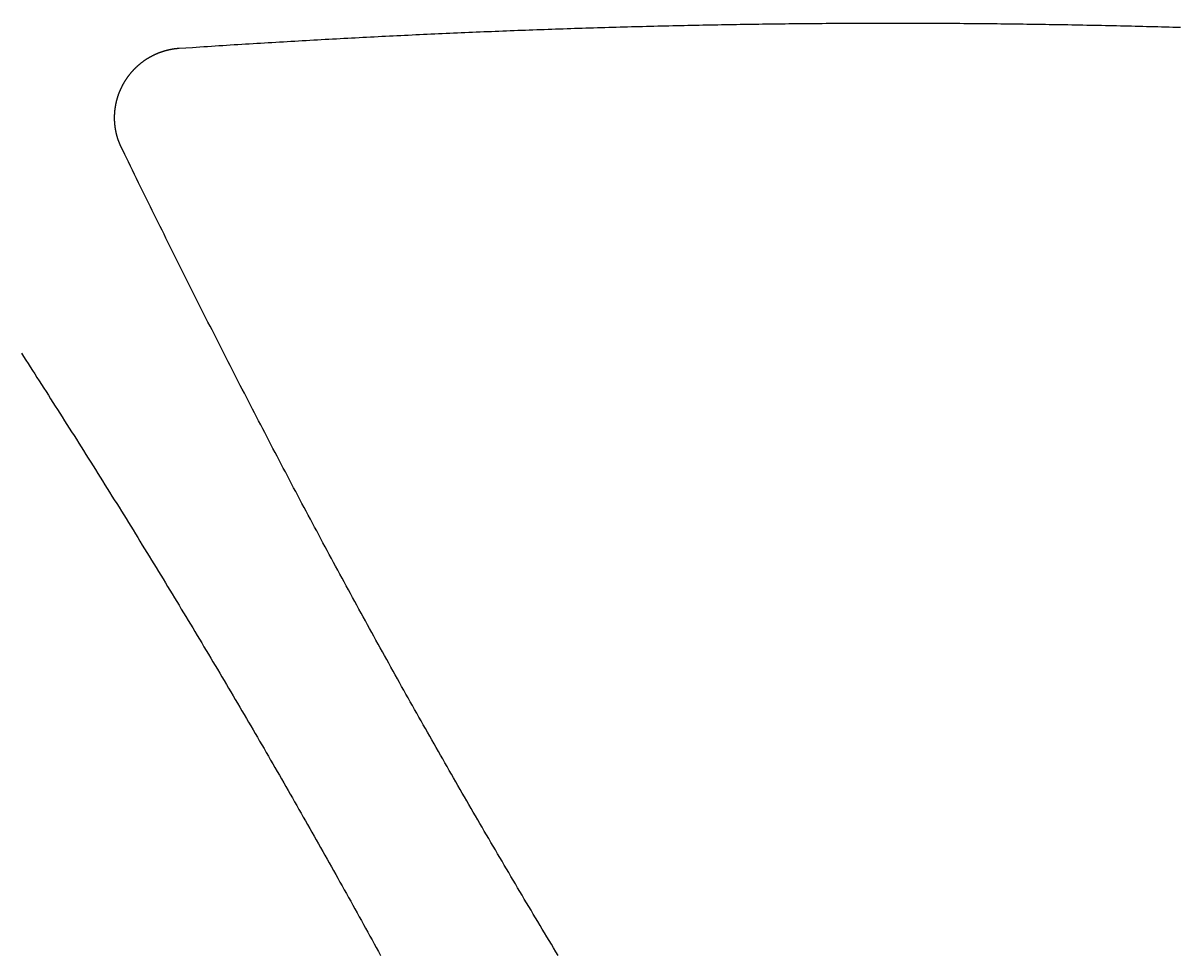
# Model space of a CAD drawing. Extents: x -3 to 136, y 0 to 121.
# Drawn here: x 53.04 to 70.66, y 14.79 to 29 of the extents above; entities that cross this region are included whole.
import ezdxf

# ---------------------------------------------------------------- set-up
doc = ezdxf.new("R2010")
doc.units = 0
doc.layers.get('0').update_dxf_attribs({"linetype": 'CONTINUOUS'})

msp = doc.modelspace()

# ---------------------------------------------------------------- linework, layer by layer
for points in [[(55.4218, 28.618, 0), (55.6245, 28.6313, 0), (55.6827, 28.6352, 0), (55.7407, 28.6389, 0), (55.7985, 28.6427, 0), (55.8562, 28.6464, 0), (55.9139, 28.6501, 0), (55.9717, 28.6538, 0), (56.0297, 28.6575, 0), (56.0876, 28.6612, 0), (56.1455, 28.6649, 0), (56.2034, 28.6685, 0), (56.2613, 28.6722, 0), (56.3191, 28.6758, 0), (56.377, 28.6794, 0), (56.4348, 28.6829, 0), (56.4926, 28.6865, 0), (56.5505, 28.69, 0), (56.6083, 28.6935, 0), (56.6661, 28.697, 0), (56.7239, 28.7005, 0), (56.7817, 28.704, 0), (56.8394, 28.7075, 0), (56.8972, 28.7109, 0), (56.9551, 28.7143, 0), (57.0129, 28.7177, 0), (57.0707, 28.7211, 0), (57.1285, 28.7244, 0), (57.1864, 28.7278, 0), (57.2442, 28.7311, 0), (57.3021, 28.7344, 0), (57.3599, 28.7377, 0), (57.4178, 28.741, 0), (57.4756, 28.7443, 0), (57.5335, 28.7475, 0), (57.5913, 28.7507, 0), (57.6491, 28.7539, 0), (57.7069, 28.7571, 0), (57.7647, 28.7603, 0), (57.8225, 28.7634, 0), (57.8802, 28.7665, 0), (57.938, 28.7696, 0), (57.9957, 28.7727, 0), (58.0535, 28.7758, 0), (58.1112, 28.7789, 0), (58.1689, 28.7819, 0), (58.2267, 28.7849, 0), (58.2844, 28.7879, 0), (58.3421, 28.7909, 0), (58.3998, 28.7938, 0), (58.4575, 28.7967, 0), (58.5152, 28.7996, 0), (58.5728, 28.8025, 0), (58.6305, 28.8054, 0), (58.6882, 28.8083, 0), (58.7459, 28.8111, 0), (58.8035, 28.8139, 0), (58.8612, 28.8167, 0), (58.9188, 28.8195, 0), (58.9765, 28.8223, 0), (59.0341, 28.825, 0), (59.0918, 28.8277, 0), (59.1494, 28.8304, 0), (59.2071, 28.8331, 0), (59.2647, 28.8357, 0), (59.3224, 28.8384, 0), (59.38, 28.841, 0), (59.4377, 28.8436, 0), (59.4953, 28.8462, 0), (59.553, 28.8487, 0), (59.6106, 28.8513, 0), (59.6683, 28.8538, 0), (59.7259, 28.8563, 0), (59.7836, 28.8588, 0), (59.8412, 28.8612, 0), (59.8989, 28.8637, 0), (59.9565, 28.8661, 0), (60.0142, 28.8685, 0), (60.0719, 28.8709, 0), (60.1296, 28.8732, 0), (60.1872, 28.8756, 0), (60.2449, 28.8779, 0), (60.3026, 28.8802, 0), (60.3603, 28.8824, 0), (60.418, 28.8847, 0), (60.4757, 28.8869, 0), (60.5334, 28.8891, 0), (60.5911, 28.8913, 0), (60.6489, 28.8935, 0), (60.7066, 28.8957, 0), (60.7643, 28.8978, 0), (60.8221, 28.8999, 0), (60.8798, 28.902, 0), (60.9376, 28.9041, 0), (60.9954, 28.9061, 0), (61.0532, 28.9082, 0), (61.111, 28.9102, 0), (61.1688, 28.9122, 0), (61.2266, 28.9141, 0), (61.2844, 28.9161, 0), (61.3423, 28.918, 0), (61.4001, 28.9199, 0), (61.458, 28.9218, 0), (61.5159, 28.9236, 0), (61.5737, 28.9255, 0), (61.6316, 28.9273, 0), (61.6894, 28.9291, 0), (61.7472, 28.9309, 0), (61.8049, 28.9326, 0), (61.8627, 28.9344, 0), (61.9204, 28.9361, 0), (61.9781, 28.9377, 0), (62.0357, 28.9394, 0), (62.0934, 28.941, 0), (62.151, 28.9427, 0), (62.2086, 28.9443, 0), (62.2662, 28.9458, 0), (62.3237, 28.9474, 0), (62.3813, 28.9489, 0), (62.4388, 28.9504, 0), (62.4963, 28.9519, 0), (62.5538, 28.9534, 0), (62.6113, 28.9548, 0), (62.6687, 28.9562, 0), (62.7261, 28.9576, 0), (62.7835, 28.959, 0), (62.8409, 28.9604, 0), (62.8983, 28.9617, 0), (62.9556, 28.963, 0), (63.0129, 28.9643, 0), (63.0703, 28.9656, 0), (63.1276, 28.9668, 0), (63.1848, 28.968, 0), (63.2421, 28.9692, 0), (63.2993, 28.9704, 0), (63.3566, 28.9716, 0), (63.4138, 28.9727, 0), (63.471, 28.9738, 0), (63.5282, 28.9749, 0), (63.5853, 28.976, 0), (63.6425, 28.977, 0), (63.6996, 28.978, 0), (63.7568, 28.979, 0), (63.8139, 28.98, 0), (63.871, 28.981, 0), (63.9281, 28.9819, 0), (63.9851, 28.9828, 0), (64.0422, 28.9837, 0), (64.0992, 28.9846, 0), (64.1563, 28.9854, 0), (64.2133, 28.9863, 0), (64.2703, 28.9871, 0), (64.3273, 28.9878, 0), (64.3843, 28.9886, 0), (64.4412, 28.9893, 0), (64.4982, 28.9901, 0), (64.5552, 28.9907, 0), (64.6121, 28.9914, 0), (64.669, 28.9921, 0), (64.726, 28.9927, 0), (64.7829, 28.9933, 0), (64.8398, 28.9939, 0), (64.8967, 28.9944, 0), (64.9536, 28.995, 0), (65.0105, 28.9955, 0), (65.0673, 28.996, 0), (65.1242, 28.9965, 0), (65.181, 28.9969, 0), (65.2379, 28.9974, 0), (65.2947, 28.9978, 0), (65.3516, 28.9982, 0), (65.4084, 28.9985, 0), (65.4652, 28.9989, 0), (65.522, 28.9992, 0), (65.5789, 28.9995, 0), (65.6357, 28.9998, 0), (65.6925, 29, 0), (65.7493, 29.0002, 0), (65.8061, 29.0005, 0), (65.8628, 29.0006, 0), (65.9196, 29.0008, 0), (65.9764, 29.001, 0), (66.0332, 29.0011, 0), (66.09, 29.0012, 0), (66.1467, 29.0013, 0), (66.2035, 29.0013, 0), (66.2603, 29.0014, 0), (66.317, 29.0014, 0), (66.3738, 29.0014, 0), (66.4306, 29.0013, 0), (66.4873, 29.0013, 0), (66.5441, 29.0012, 0), (66.6008, 29.0011, 0), (66.6576, 29.001, 0), (66.7143, 29.0009, 0), (66.7711, 29.0007, 0), (66.8279, 29.0005, 0), (66.8846, 29.0003, 0), (66.9414, 29.0001, 0), (66.9981, 28.9999, 0), (67.0549, 28.9996, 0), (67.1117, 28.9993, 0), (67.1684, 28.999, 0), (67.2252, 28.9986, 0), (67.282, 28.9983, 0), (67.3387, 28.9979, 0), (67.3955, 28.9975, 0), (67.4523, 28.9971, 0), (67.5091, 28.9967, 0), (67.5659, 28.9962, 0), (67.6227, 28.9957, 0), (67.6794, 28.9952, 0), (67.7362, 28.9947, 0), (67.7931, 28.9941, 0), (67.8499, 28.9935, 0), (67.9067, 28.9929, 0), (67.9635, 28.9923, 0), (68.0203, 28.9917, 0), (68.0772, 28.991, 0), (68.134, 28.9903, 0), (68.1908, 28.9896, 0), (68.2477, 28.9889, 0), (68.3046, 28.9882, 0), (68.3614, 28.9874, 0), (68.4183, 28.9866, 0), (68.4752, 28.9858, 0), (68.5321, 28.985, 0), (68.589, 28.9841, 0), (68.6459, 28.9832, 0), (68.7028, 28.9823, 0), (68.7598, 28.9814, 0), (68.8167, 28.9805, 0), (68.8736, 28.9795, 0), (68.9306, 28.9785, 0), (68.9876, 28.9775, 0), (69.0446, 28.9765, 0), (69.1016, 28.9754, 0), (69.1586, 28.9744, 0), (69.2156, 28.9733, 0), (69.2726, 28.9722, 0), (69.3296, 28.971, 0), (69.3867, 28.9699, 0), (69.4438, 28.9687, 0), (69.5008, 28.9675, 0), (69.5579, 28.9662, 0), (69.615, 28.965, 0), (69.6722, 28.9637, 0), (69.7293, 28.9624, 0), (69.7864, 28.9611, 0), (69.8436, 28.9598, 0), (69.9008, 28.9585, 0), (69.958, 28.9571, 0), (70.0152, 28.9557, 0), (70.0724, 28.9543, 0), (70.1297, 28.9528, 0), (70.1869, 28.9514, 0), (70.2442, 28.9499, 0), (70.3015, 28.9484, 0), (70.3588, 28.9469, 0), (70.4161, 28.9453, 0), (70.4735, 28.9437, 0), (70.5308, 28.9421, 0), (70.5882, 28.9405, 0), (70.6456, 28.9389, 0), (70.703, 28.9372, 0)], [(54.5415, 27.1015, 0), (54.5395, 27.1057, 0), (54.5375, 27.1099, 0), (54.5355, 27.114, 0), (54.5336, 27.1182, 0), (54.5316, 27.1224, 0), (54.5297, 27.1266, 0), (54.5278, 27.1308, 0), (54.5259, 27.1351, 0), (54.524, 27.1393, 0), (54.5222, 27.1435, 0), (54.5203, 27.1478, 0), (54.5185, 27.152, 0), (54.5167, 27.1563, 0), (54.515, 27.1605, 0), (54.5132, 27.1648, 0), (54.5115, 27.1691, 0), (54.5098, 27.1734, 0), (54.5081, 27.1777, 0), (54.5064, 27.182, 0), (54.5047, 27.1863, 0), (54.5031, 27.1906, 0), (54.5015, 27.195, 0), (54.4999, 27.1993, 0), (54.4983, 27.2036, 0), (54.4968, 27.208, 0), (54.4952, 27.2123, 0), (54.4937, 27.2167, 0), (54.4922, 27.2211, 0), (54.4907, 27.2255, 0), (54.4893, 27.2298, 0), (54.4878, 27.2342, 0), (54.4864, 27.2386, 0), (54.485, 27.243, 0), (54.4837, 27.2474, 0), (54.4823, 27.2519, 0), (54.481, 27.2563, 0), (54.4796, 27.2607, 0), (54.4783, 27.2652, 0), (54.4771, 27.2696, 0), (54.4758, 27.274, 0), (54.4746, 27.2785, 0), (54.4733, 27.283, 0), (54.4721, 27.2874, 0), (54.471, 27.2919, 0), (54.4698, 27.2964, 0), (54.4687, 27.3009, 0), (54.4675, 27.3053, 0), (54.4664, 27.3098, 0), (54.4654, 27.3143, 0), (54.4643, 27.3188, 0), (54.4633, 27.3233, 0), (54.4622, 27.3278, 0), (54.4612, 27.3324, 0), (54.4603, 27.3369, 0), (54.4593, 27.3414, 0), (54.4584, 27.3459, 0), (54.4575, 27.3505, 0), (54.4566, 27.355, 0), (54.4557, 27.3595, 0), (54.4548, 27.3641, 0), (54.454, 27.3686, 0), (54.4532, 27.3732, 0), (54.4524, 27.3777, 0), (54.4516, 27.3823, 0), (54.4508, 27.3868, 0), (54.4501, 27.3914, 0), (54.4494, 27.396, 0), (54.4487, 27.4005, 0), (54.448, 27.4051, 0), (54.4474, 27.4097, 0), (54.4467, 27.4142, 0), (54.4461, 27.4188, 0), (54.4455, 27.4234, 0), (54.445, 27.428, 0), (54.4444, 27.4326, 0), (54.4439, 27.4372, 0), (54.4434, 27.4418, 0), (54.4429, 27.4464, 0), (54.4424, 27.451, 0), (54.4419, 27.4556, 0), (54.4415, 27.4602, 0), (54.4411, 27.4648, 0), (54.4407, 27.4694, 0), (54.4403, 27.474, 0), (54.44, 27.4786, 0), (54.4397, 27.4832, 0), (54.4394, 27.4878, 0), (54.4391, 27.4924, 0), (54.4388, 27.497, 0), (54.4386, 27.5017, 0), (54.4383, 27.5063, 0), (54.4381, 27.5109, 0), (54.4379, 27.5155, 0), (54.4378, 27.5202, 0), (54.4376, 27.5248, 0), (54.4375, 27.5294, 0), (54.4374, 27.534, 0), (54.4373, 27.5386, 0), (54.4372, 27.5433, 0), (54.4372, 27.5479, 0), (54.4372, 27.5525, 0), (54.4372, 27.5571, 0), (54.4372, 27.5617, 0), (54.4372, 27.5663, 0), (54.4373, 27.571, 0), (54.4374, 27.5756, 0), (54.4375, 27.5802, 0), (54.4376, 27.5848, 0), (54.4377, 27.5894, 0), (54.4379, 27.594, 0), (54.438, 27.5986, 0), (54.4382, 27.6032, 0), (54.4385, 27.6078, 0), (54.4387, 27.6124, 0), (54.439, 27.6171, 0), (54.4392, 27.6217, 0), (54.4395, 27.6263, 0), (54.4398, 27.6309, 0), (54.4402, 27.6354, 0), (54.4405, 27.64, 0), (54.4409, 27.6446, 0), (54.4413, 27.6492, 0), (54.4417, 27.6538, 0), (54.4422, 27.6584, 0), (54.4426, 27.663, 0), (54.4431, 27.6676, 0), (54.4436, 27.6722, 0), (54.4441, 27.6767, 0), (54.4447, 27.6813, 0), (54.4452, 27.6859, 0), (54.4458, 27.6905, 0), (54.4464, 27.695, 0), (54.447, 27.6996, 0), (54.4477, 27.7042, 0), (54.4483, 27.7087, 0), (54.449, 27.7133, 0), (54.4497, 27.7178, 0), (54.4504, 27.7224, 0), (54.4511, 27.7269, 0), (54.4519, 27.7315, 0), (54.4527, 27.736, 0), (54.4535, 27.7406, 0), (54.4543, 27.7451, 0), (54.4551, 27.7496, 0), (54.456, 27.7542, 0), (54.4568, 27.7587, 0), (54.4577, 27.7632, 0), (54.4586, 27.7677, 0), (54.4596, 27.7722, 0), (54.4605, 27.7767, 0), (54.4615, 27.7813, 0), (54.4625, 27.7858, 0), (54.4635, 27.7903, 0), (54.4645, 27.7947, 0), (54.4656, 27.7992, 0), (54.4666, 27.8037, 0), (54.4677, 27.8082, 0), (54.4688, 27.8127, 0), (54.47, 27.8172, 0), (54.4711, 27.8216, 0), (54.4723, 27.8261, 0), (54.4735, 27.8306, 0), (54.4747, 27.835, 0), (54.4759, 27.8395, 0), (54.4771, 27.8439, 0), (54.4784, 27.8483, 0), (54.4797, 27.8528, 0), (54.481, 27.8572, 0), (54.4823, 27.8616, 0), (54.4836, 27.8661, 0), (54.485, 27.8705, 0), (54.4864, 27.8749, 0), (54.4878, 27.8793, 0), (54.4892, 27.8837, 0), (54.4906, 27.8881, 0), (54.4921, 27.8925, 0), (54.4936, 27.8969, 0), (54.4951, 27.9012, 0), (54.4966, 27.9056, 0), (54.4981, 27.91, 0), (54.4996, 27.9143, 0), (54.5012, 27.9187, 0), (54.5028, 27.923, 0), (54.5044, 27.9274, 0), (54.506, 27.9317, 0), (54.5077, 27.936, 0), (54.5093, 27.9403, 0), (54.511, 27.9446, 0), (54.5127, 27.9489, 0), (54.5144, 27.9532, 0), (54.5162, 27.9575, 0), (54.5179, 27.9618, 0), (54.5197, 27.9661, 0), (54.5215, 27.9703, 0), (54.5233, 27.9746, 0), (54.5251, 27.9788, 0), (54.527, 27.983, 0), (54.5288, 27.9873, 0), (54.5307, 27.9915, 0), (54.5326, 27.9957, 0), (54.5345, 27.9999, 0), (54.5365, 28.0041, 0), (54.5384, 28.0083, 0), (54.5404, 28.0124, 0), (54.5424, 28.0166, 0), (54.5444, 28.0207, 0), (54.5464, 28.0249, 0), (54.5484, 28.029, 0), (54.5505, 28.0332, 0), (54.5526, 28.0373, 0), (54.5547, 28.0414, 0), (54.5568, 28.0455, 0), (54.5589, 28.0496, 0), (54.561, 28.0537, 0), (54.5632, 28.0577, 0), (54.5654, 28.0618, 0), (54.5676, 28.0658, 0), (54.5698, 28.0699, 0), (54.572, 28.0739, 0), (54.5743, 28.0779, 0), (54.5765, 28.082, 0), (54.5788, 28.086, 0), (54.5811, 28.09, 0), (54.5834, 28.0939, 0), (54.5858, 28.0979, 0), (54.5881, 28.1019, 0), (54.5905, 28.1058, 0), (54.5929, 28.1098, 0), (54.5953, 28.1137, 0), (54.5977, 28.1176, 0), (54.6001, 28.1216, 0), (54.6026, 28.1255, 0), (54.6051, 28.1293, 0), (54.6075, 28.1332, 0), (54.61, 28.1371, 0), (54.6126, 28.141, 0), (54.6151, 28.1448, 0), (54.6177, 28.1487, 0), (54.6202, 28.1525, 0), (54.6228, 28.1563, 0), (54.6254, 28.1601, 0), (54.628, 28.1639, 0), (54.6307, 28.1677, 0), (54.6333, 28.1715, 0), (54.636, 28.1752, 0), (54.6387, 28.179, 0), (54.6414, 28.1827, 0), (54.6441, 28.1864, 0), (54.6468, 28.1902, 0), (54.6496, 28.1939, 0), (54.6523, 28.1976, 0), (54.6551, 28.2012, 0), (54.6579, 28.2049, 0), (54.6607, 28.2086, 0), (54.6636, 28.2122, 0), (54.6664, 28.2159, 0), (54.6693, 28.2195, 0), (54.6722, 28.2231, 0), (54.675, 28.2267, 0), (54.678, 28.2303, 0), (54.6809, 28.2339, 0), (54.6838, 28.2374, 0), (54.6868, 28.241, 0), (54.6898, 28.2445, 0), (54.6927, 28.248, 0), (54.6957, 28.2515, 0), (54.6988, 28.255, 0), (54.7018, 28.2585, 0), (54.7049, 28.262, 0), (54.7079, 28.2655, 0), (54.711, 28.2689, 0), (54.7141, 28.2724, 0), (54.7172, 28.2758, 0), (54.7203, 28.2792, 0), (54.7235, 28.2826, 0), (54.7266, 28.286, 0), (54.7298, 28.2894, 0), (54.733, 28.2927, 0), (54.7362, 28.296, 0), (54.7394, 28.2994, 0), (54.7426, 28.3027, 0), (54.7458, 28.306, 0), (54.7491, 28.3093, 0), (54.7524, 28.3125, 0), (54.7556, 28.3158, 0), (54.7589, 28.319, 0), (54.7622, 28.3222, 0), (54.7656, 28.3255, 0), (54.7689, 28.3286, 0), (54.7722, 28.3318, 0), (54.7756, 28.335, 0), (54.779, 28.3381, 0), (54.7824, 28.3413, 0), (54.7857, 28.3444, 0), (54.7892, 28.3475, 0), (54.7926, 28.3506, 0), (54.796, 28.3537, 0), (54.7995, 28.3567, 0), (54.8029, 28.3598, 0), (54.8064, 28.3628, 0), (54.8099, 28.3658, 0), (54.8134, 28.3688, 0), (54.8169, 28.3718, 0), (54.8204, 28.3748, 0), (54.824, 28.3777, 0), (54.8275, 28.3807, 0), (54.8311, 28.3836, 0), (54.8347, 28.3865, 0), (54.8383, 28.3894, 0), (54.8419, 28.3923, 0), (54.8455, 28.3951, 0), (54.8491, 28.398, 0), (54.8528, 28.4008, 0), (54.8564, 28.4036, 0), (54.8601, 28.4064, 0), (54.8637, 28.4092, 0), (54.8674, 28.4119, 0), (54.8711, 28.4147, 0), (54.8748, 28.4174, 0), (54.8786, 28.4201, 0), (54.8823, 28.4228, 0), (54.886, 28.4255, 0), (54.8898, 28.4282, 0), (54.8936, 28.4308, 0), (54.8974, 28.4335, 0), (54.9011, 28.4361, 0), (54.9049, 28.4387, 0), (54.9088, 28.4413, 0), (54.9126, 28.4438, 0), (54.9164, 28.4464, 0), (54.9203, 28.4489, 0), (54.9241, 28.4514, 0), (54.928, 28.454, 0), (54.9319, 28.4564, 0), (54.9358, 28.4589, 0), (54.9397, 28.4614, 0), (54.9436, 28.4638, 0), (54.9475, 28.4662, 0), (54.9515, 28.4686, 0), (54.9554, 28.471, 0), (54.9594, 28.4734, 0), (54.9633, 28.4757, 0), (54.9673, 28.4781, 0), (54.9713, 28.4804, 0), (54.9753, 28.4827, 0), (54.9793, 28.485, 0), (54.9834, 28.4872, 0), (54.9874, 28.4895, 0), (54.9914, 28.4917, 0), (54.9955, 28.4939, 0), (54.9995, 28.4961, 0), (55.0036, 28.4983, 0), (55.0077, 28.5004, 0), (55.0118, 28.5026, 0), (55.0159, 28.5047, 0), (55.02, 28.5068, 0), (55.0241, 28.5089, 0), (55.0283, 28.511, 0), (55.0324, 28.513, 0), (55.0366, 28.5151, 0), (55.0407, 28.5171, 0), (55.0449, 28.5191, 0), (55.0491, 28.5211, 0), (55.0533, 28.523, 0), (55.0575, 28.525, 0), (55.0617, 28.5269, 0), (55.0659, 28.5288, 0), (55.0701, 28.5307, 0), (55.0743, 28.5326, 0), (55.0786, 28.5344, 0), (55.0828, 28.5362, 0), (55.087, 28.5381, 0), (55.0913, 28.5398, 0), (55.0956, 28.5416, 0), (55.0998, 28.5434, 0), (55.1041, 28.5451, 0), (55.1084, 28.5468, 0), (55.1127, 28.5485, 0), (55.117, 28.5502, 0), (55.1213, 28.5519, 0), (55.1256, 28.5535, 0), (55.1299, 28.5551, 0), (55.1342, 28.5567, 0), (55.1386, 28.5583, 0), (55.1429, 28.5599, 0), (55.1472, 28.5614, 0), (55.1516, 28.5629, 0), (55.156, 28.5644, 0), (55.1603, 28.5659, 0), (55.1647, 28.5674, 0), (55.1691, 28.5688, 0), (55.1734, 28.5703, 0), (55.1778, 28.5717, 0), (55.1822, 28.5731, 0), (55.1866, 28.5744, 0), (55.191, 28.5758, 0), (55.1954, 28.5771, 0), (55.1998, 28.5784, 0), (55.2043, 28.5797, 0), (55.2087, 28.581, 0), (55.2131, 28.5822, 0), (55.2176, 28.5835, 0), (55.222, 28.5847, 0), (55.2265, 28.5859, 0), (55.2309, 28.587, 0), (55.2354, 28.5882, 0), (55.2398, 28.5893, 0), (55.2443, 28.5904, 0), (55.2488, 28.5915, 0), (55.2533, 28.5926, 0), (55.2577, 28.5936, 0), (55.2622, 28.5947, 0), (55.2667, 28.5957, 0), (55.2712, 28.5967, 0), (55.2757, 28.5976, 0), (55.2802, 28.5986, 0), (55.2847, 28.5995, 0), (55.2893, 28.6004, 0), (55.2938, 28.6013, 0), (55.2983, 28.6022, 0), (55.3028, 28.603, 0), (55.3074, 28.6039, 0), (55.3119, 28.6047, 0), (55.3164, 28.6055, 0), (55.321, 28.6062, 0), (55.3255, 28.607, 0), (55.3301, 28.6077, 0), (55.3346, 28.6084, 0), (55.3392, 28.6091, 0), (55.3437, 28.6098, 0), (55.3483, 28.6104, 0), (55.3529, 28.6111, 0), (55.3575, 28.6117, 0), (55.362, 28.6122, 0), (55.3666, 28.6128, 0), (55.3712, 28.6134, 0), (55.3758, 28.6139, 0), (55.3804, 28.6144, 0), (55.385, 28.6149, 0), (55.3895, 28.6153, 0), (55.3941, 28.6158, 0), (55.3987, 28.6162, 0), (55.4033, 28.6166, 0), (55.4079, 28.617, 0), (55.4126, 28.6173, 0), (55.4172, 28.6177, 0), (55.4218, 28.618, 0)], [(61.2072, 14.7688, 0), (61.1725, 14.8263, 0), (61.1378, 14.8838, 0), (61.1032, 14.9412, 0), (61.0686, 14.9987, 0), (61.034, 15.0562, 0), (60.9995, 15.1137, 0), (60.965, 15.1712, 0), (60.9306, 15.2287, 0), (60.8961, 15.2862, 0), (60.8618, 15.3437, 0), (60.8274, 15.4012, 0), (60.7931, 15.4587, 0), (60.7588, 15.5162, 0), (60.7245, 15.5738, 0), (60.6903, 15.6313, 0), (60.6561, 15.6888, 0), (60.622, 15.7464, 0), (60.5878, 15.8039, 0), (60.5537, 15.8615, 0), (60.5197, 15.9191, 0), (60.4856, 15.9767, 0), (60.4516, 16.0343, 0), (60.4177, 16.0919, 0), (60.3837, 16.1495, 0), (60.3498, 16.2071, 0), (60.3159, 16.2648, 0), (60.2821, 16.3224, 0), (60.2482, 16.3801, 0), (60.2145, 16.4378, 0), (60.1807, 16.4955, 0), (60.147, 16.5532, 0), (60.1132, 16.6109, 0), (60.0796, 16.6686, 0), (60.0459, 16.7264, 0), (60.0123, 16.7841, 0), (59.9787, 16.8419, 0), (59.9451, 16.8997, 0), (59.9116, 16.9575, 0), (59.8781, 17.0153, 0), (59.8446, 17.0732, 0), (59.8111, 17.131, 0), (59.7777, 17.1889, 0), (59.7443, 17.2468, 0), (59.7109, 17.3047, 0), (59.6775, 17.3627, 0), (59.6442, 17.4206, 0), (59.6109, 17.4786, 0), (59.5776, 17.5366, 0), (59.5444, 17.5946, 0), (59.5111, 17.6526, 0), (59.4779, 17.7107, 0), (59.4447, 17.7688, 0), (59.4116, 17.8269, 0), (59.3784, 17.885, 0), (59.3453, 17.9432, 0), (59.3122, 18.0013, 0), (59.2792, 18.0595, 0), (59.2461, 18.1177, 0), (59.2131, 18.176, 0), (59.1801, 18.2343, 0), (59.1471, 18.2926, 0), (59.1142, 18.3509, 0), (59.0812, 18.4092, 0), (59.0483, 18.4676, 0), (59.0154, 18.526, 0), (58.9826, 18.5844, 0), (58.9497, 18.6429, 0), (58.9169, 18.7014, 0), (58.8841, 18.7599, 0), (58.8513, 18.8184, 0), (58.8185, 18.877, 0), (58.7858, 18.9356, 0), (58.753, 18.9942, 0), (58.7203, 19.0529, 0), (58.6876, 19.1116, 0), (58.655, 19.1703, 0), (58.6223, 19.2291, 0), (58.5897, 19.2879, 0), (58.5571, 19.3467, 0), (58.5245, 19.4056, 0), (58.4919, 19.4645, 0), (58.4593, 19.5234, 0), (58.4268, 19.5824, 0), (58.3942, 19.6414, 0), (58.3617, 19.7004, 0), (58.3292, 19.7595, 0), (58.2967, 19.8186, 0), (58.2643, 19.8777, 0), (58.2318, 19.9369, 0), (58.1994, 19.9961, 0), (58.167, 20.0553, 0), (58.1345, 20.1146, 0), (58.1022, 20.174, 0), (58.0698, 20.2333, 0), (58.0374, 20.2927, 0), (58.0051, 20.3522, 0), (57.9727, 20.4117, 0), (57.9404, 20.4712, 0), (57.9081, 20.5308, 0), (57.8758, 20.5904, 0), (57.8435, 20.65, 0), (57.8113, 20.7097, 0), (57.779, 20.7694, 0), (57.7468, 20.8292, 0), (57.7145, 20.889, 0), (57.6823, 20.9489, 0), (57.6501, 21.0088, 0), (57.6179, 21.0688, 0), (57.5857, 21.1288, 0), (57.5536, 21.1888, 0), (57.5214, 21.2489, 0), (57.4893, 21.309, 0), (57.4572, 21.369, 0), (57.4252, 21.4291, 0), (57.3932, 21.4891, 0), (57.3612, 21.5491, 0), (57.3293, 21.6092, 0), (57.2974, 21.6692, 0), (57.2656, 21.7292, 0), (57.2338, 21.7893, 0), (57.202, 21.8493, 0), (57.1702, 21.9093, 0), (57.1385, 21.9693, 0), (57.1069, 22.0293, 0), (57.0752, 22.0894, 0), (57.0436, 22.1494, 0), (57.012, 22.2094, 0), (56.9805, 22.2694, 0), (56.949, 22.3295, 0), (56.9175, 22.3895, 0), (56.8861, 22.4495, 0), (56.8546, 22.5096, 0), (56.8233, 22.5696, 0), (56.7919, 22.6297, 0), (56.7606, 22.6898, 0), (56.7293, 22.7498, 0), (56.698, 22.8099, 0), (56.6668, 22.87, 0), (56.6355, 22.9301, 0), (56.6044, 22.9902, 0), (56.5732, 23.0504, 0), (56.5421, 23.1105, 0), (56.511, 23.1706, 0), (56.4799, 23.2308, 0), (56.4488, 23.291, 0), (56.4178, 23.3512, 0), (56.3868, 23.4114, 0), (56.3558, 23.4716, 0), (56.3248, 23.5318, 0), (56.2939, 23.5921, 0), (56.263, 23.6524, 0), (56.2321, 23.7127, 0), (56.2012, 23.773, 0), (56.1703, 23.8333, 0), (56.1395, 23.8937, 0), (56.1087, 23.9541, 0), (56.0779, 24.0144, 0), (56.0471, 24.0749, 0), (56.0164, 24.1353, 0), (55.9856, 24.1958, 0), (55.9549, 24.2563, 0), (55.9242, 24.3168, 0), (55.8935, 24.3773, 0), (55.8628, 24.4379, 0), (55.8322, 24.4985, 0), (55.8016, 24.5591, 0), (55.7709, 24.6198, 0), (55.7403, 24.6805, 0), (55.7097, 24.7412, 0), (55.6792, 24.8019, 0), (55.6486, 24.8627, 0), (55.618, 24.9235, 0), (55.5875, 24.9844, 0), (55.557, 25.0452, 0), (55.5265, 25.1062, 0), (55.496, 25.1671, 0), (55.4655, 25.2281, 0), (55.435, 25.2891, 0), (55.4045, 25.3501, 0), (55.3741, 25.4112, 0), (55.3436, 25.4724, 0), (55.3132, 25.5335, 0), (55.2827, 25.5947, 0), (55.2523, 25.656, 0), (55.2219, 25.7172, 0), (55.1917, 25.7782, 0), (55.1616, 25.8388, 0), (55.1318, 25.8991, 0), (55.102, 25.9592, 0), (55.0724, 26.0192, 0), (55.0428, 26.0792, 0), (55.0132, 26.1391, 0), (54.9836, 26.1991, 0), (54.954, 26.2593, 0), (54.9242, 26.3197, 0), (54.8944, 26.3804, 0), (54.8644, 26.4415, 0), (54.8342, 26.5029, 0), (54.8038, 26.5649, 0), (54.7732, 26.6274, 0), (54.7423, 26.6906, 0), (54.711, 26.7545, 0), (54.6794, 26.8191, 0), (54.6475, 26.8845, 0), (54.6181, 26.9447, 0), (54.5928, 26.9964, 0), (54.5717, 27.0398, 0), (54.5546, 27.0748, 0), (54.5415, 27.1015, 0)], [(53.0156, 23.9618, 0), (53.0491, 23.9099, 0), (53.0827, 23.8578, 0), (53.1164, 23.8054, 0), (53.1503, 23.7527, 0), (53.1843, 23.6997, 0), (53.2185, 23.6465, 0), (53.2528, 23.593, 0), (53.2873, 23.5393, 0), (53.3219, 23.4853, 0), (53.3566, 23.4311, 0), (53.3914, 23.3767, 0), (53.4263, 23.322, 0), (53.4614, 23.267, 0), (53.4966, 23.2119, 0), (53.5319, 23.1565, 0), (53.5674, 23.1008, 0), (53.6029, 23.045, 0), (53.6385, 22.9889, 0), (53.6743, 22.9326, 0), (53.7101, 22.8762, 0), (53.7461, 22.8194, 0), (53.7822, 22.7625, 0), (53.8183, 22.7054, 0), (53.8545, 22.6481, 0), (53.8909, 22.5906, 0), (53.9273, 22.5329, 0), (53.9637, 22.4751, 0), (54.0001, 22.4173, 0), (54.0364, 22.3596, 0), (54.0727, 22.3018, 0), (54.109, 22.2441, 0), (54.1452, 22.1864, 0), (54.1814, 22.1287, 0), (54.2175, 22.071, 0), (54.2536, 22.0134, 0), (54.2896, 21.9557, 0), (54.3256, 21.8981, 0), (54.3615, 21.8405, 0), (54.3974, 21.7828, 0), (54.4333, 21.7252, 0), (54.4691, 21.6676, 0), (54.5049, 21.61, 0), (54.5406, 21.5525, 0), (54.5763, 21.4949, 0), (54.612, 21.4373, 0), (54.6476, 21.3798, 0), (54.6831, 21.3222, 0), (54.7187, 21.2647, 0), (54.7542, 21.2072, 0), (54.7896, 21.1496, 0), (54.825, 21.0921, 0), (54.8604, 21.0346, 0), (54.8957, 20.9771, 0), (54.931, 20.9196, 0), (54.9663, 20.8621, 0), (55.0015, 20.8046, 0), (55.0367, 20.7471, 0), (55.0718, 20.6896, 0), (55.1069, 20.6322, 0), (55.142, 20.5747, 0), (55.177, 20.5172, 0), (55.212, 20.4597, 0), (55.2469, 20.4022, 0), (55.2819, 20.3448, 0), (55.3167, 20.2873, 0), (55.3516, 20.2298, 0), (55.3864, 20.1724, 0), (55.4211, 20.1149, 0), (55.4559, 20.0574, 0), (55.4906, 19.9999, 0), (55.5252, 19.9425, 0), (55.5599, 19.885, 0), (55.5945, 19.8275, 0), (55.629, 19.77, 0), (55.6635, 19.7125, 0), (55.698, 19.655, 0), (55.7325, 19.5975, 0), (55.7669, 19.54, 0), (55.8013, 19.4825, 0), (55.8356, 19.425, 0), (55.87, 19.3675, 0), (55.9043, 19.31, 0), (55.9385, 19.2525, 0), (55.9727, 19.1949, 0), (56.0069, 19.1374, 0), (56.0411, 19.0798, 0), (56.0752, 19.0223, 0), (56.1093, 18.9647, 0), (56.1434, 18.9071, 0), (56.1774, 18.8495, 0), (56.2114, 18.7919, 0), (56.2454, 18.7343, 0), (56.2793, 18.6767, 0), (56.3132, 18.6191, 0), (56.3471, 18.5614, 0), (56.381, 18.5038, 0), (56.4148, 18.4461, 0), (56.4486, 18.3884, 0), (56.4824, 18.3308, 0), (56.5161, 18.2731, 0), (56.5498, 18.2153, 0), (56.5835, 18.1576, 0), (56.6171, 18.0999, 0), (56.6508, 18.0421, 0), (56.6844, 17.9843, 0), (56.7179, 17.9265, 0), (56.7515, 17.8687, 0), (56.785, 17.8109, 0), (56.8185, 17.753, 0), (56.8519, 17.6952, 0), (56.8854, 17.6373, 0), (56.9188, 17.5794, 0), (56.9521, 17.5215, 0), (56.9855, 17.4636, 0), (57.0188, 17.4056, 0), (57.0521, 17.3476, 0), (57.0854, 17.2896, 0), (57.1187, 17.2316, 0), (57.1519, 17.1736, 0), (57.1851, 17.1155, 0), (57.2183, 17.0574, 0), (57.2515, 16.9993, 0), (57.2846, 16.9412, 0), (57.3177, 16.8831, 0), (57.3508, 16.8249, 0), (57.3839, 16.7667, 0), (57.4169, 16.7085, 0), (57.4499, 16.6502, 0), (57.4829, 16.592, 0), (57.5159, 16.5337, 0), (57.5489, 16.4753, 0), (57.5818, 16.417, 0), (57.6147, 16.3586, 0), (57.6476, 16.3002, 0), (57.6805, 16.2418, 0), (57.7133, 16.1833, 0), (57.7462, 16.1248, 0), (57.779, 16.0663, 0), (57.8117, 16.0078, 0), (57.8445, 15.9492, 0), (57.8773, 15.8906, 0), (57.91, 15.832, 0), (57.9427, 15.7733, 0), (57.9754, 15.7146, 0), (58.0081, 15.6559, 0), (58.0407, 15.5971, 0), (58.0734, 15.5383, 0), (58.106, 15.4795, 0), (58.1386, 15.4206, 0), (58.1712, 15.3617, 0), (58.2037, 15.3028, 0), (58.2363, 15.2439, 0), (58.2688, 15.1849, 0), (58.3013, 15.1258, 0), (58.3338, 15.0668, 0), (58.3663, 15.0077, 0), (58.3988, 14.9485, 0), (58.4312, 14.8893, 0), (58.4637, 14.8301, 0), (58.4961, 14.7709, 0)]]:
    msp.add_polyline3d(points)

doc.saveas('drawing.dxf')
